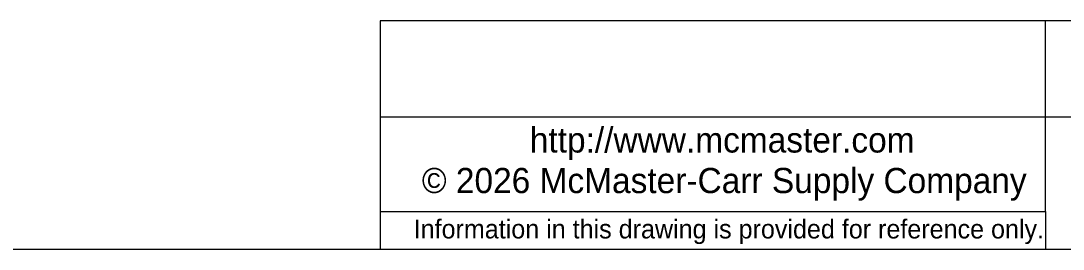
# Model space of a CAD drawing. Header units: millimetres. Extents: x 0.8 to 36, y 0.8 to 27.6.
# Drawn here: x 16.53 to 28.05, y 0.84 to 3.37 of the extents above; entities that cross this region are included whole.
import ezdxf

# ---------------------------------------------------------------- set-up
doc = ezdxf.new("R2010")
doc.units = ezdxf.units.MM
doc.header["$LTSCALE"] = 0.13193
doc.linetypes.add('SLD-Solid', pattern=[0])
doc.styles.add('SLDTEXTSTYLE0', font='ARIAL.TTF', dxfattribs={"width": 0.948})

# ---------------------------------------------------------------- blocks, each defined once
blk = doc.blocks.new('SW_NOTE_0_3')
at = {"color": 0, "linetype": 'SLD-Solid', "lineweight": 18, "insert": (2.23, 0.36), "char_height": 0.27925, "attachment_point": 2, "style": 'SLDTEXTSTYLE0'}
blk.add_mtext('http://www.mcmaster.com', dxfattribs=at)
blk = doc.blocks.new('Internet')
at = {"color": 7, "linetype": 'SLD-Solid', "lineweight": 18}
blk.add_blockref('SW_NOTE_0_3', (-2.088, -0.021), dxfattribs=at)
blk = doc.blocks.new('SW_NOTE_0_2')
at = {"color": 0, "linetype": 'SLD-Solid', "lineweight": 18, "insert": (3.606, 0.27), "char_height": 0.20944, "attachment_point": 2, "style": 'SLDTEXTSTYLE0'}
blk.add_mtext('Information in this drawing is provided for reference only.', dxfattribs=at)
blk = doc.blocks.new('Shortened Dimensions Statement')
at = {"color": 7, "linetype": 'SLD-Solid', "lineweight": 18}
blk.add_blockref('SW_NOTE_0_2', (-3.432, -0.16), dxfattribs=at)

msp = doc.modelspace()

# ---------------------------------------------------------------- linework, layer by layer
at = {"color": 7, "linetype": 'SLD-Solid', "lineweight": 18}
for p, q in [((36.02349, 3.36862), (20.49945, 3.36862)), ((20.49945, 3.36862), (20.49945, 0.83776)), ((27.85537, 2.30383), (27.85537, 3.36862)), ((20.49945, 2.30383), (36.02349, 2.30383)), ((27.85537, 1.25663), (27.85537, 2.30383)), ((20.49945, 1.25663), (27.85537, 1.25663)), ((27.85537, 1.25663), (27.85537, 0.83776)), ((0.83776, 0.83776), (36.02349, 0.83776))]:
    msp.add_line(p, q, dxfattribs=at)

# ---------------------------------------------------------------- block references
at = {"color": 7, "linetype": 'Continuous'}
for name, p in [('Internet', (24.13779, 1.84911)), ('Shortened Dimensions Statement', (24.17963, 1.05641))]:
    msp.add_blockref(name, p, dxfattribs=at)

# ---------------------------------------------------------------- texts
at = {"color": 7, "linetype": 'Continuous', "lineweight": 0, "insert": (24.30306, 1.73836), "char_height": 0.2792518, "attachment_point": 2, "style": 'SLDTEXTSTYLE0'}
msp.add_mtext('© 2026 McMaster-Carr Supply Company', dxfattribs=at)

doc.saveas('drawing.dxf')
